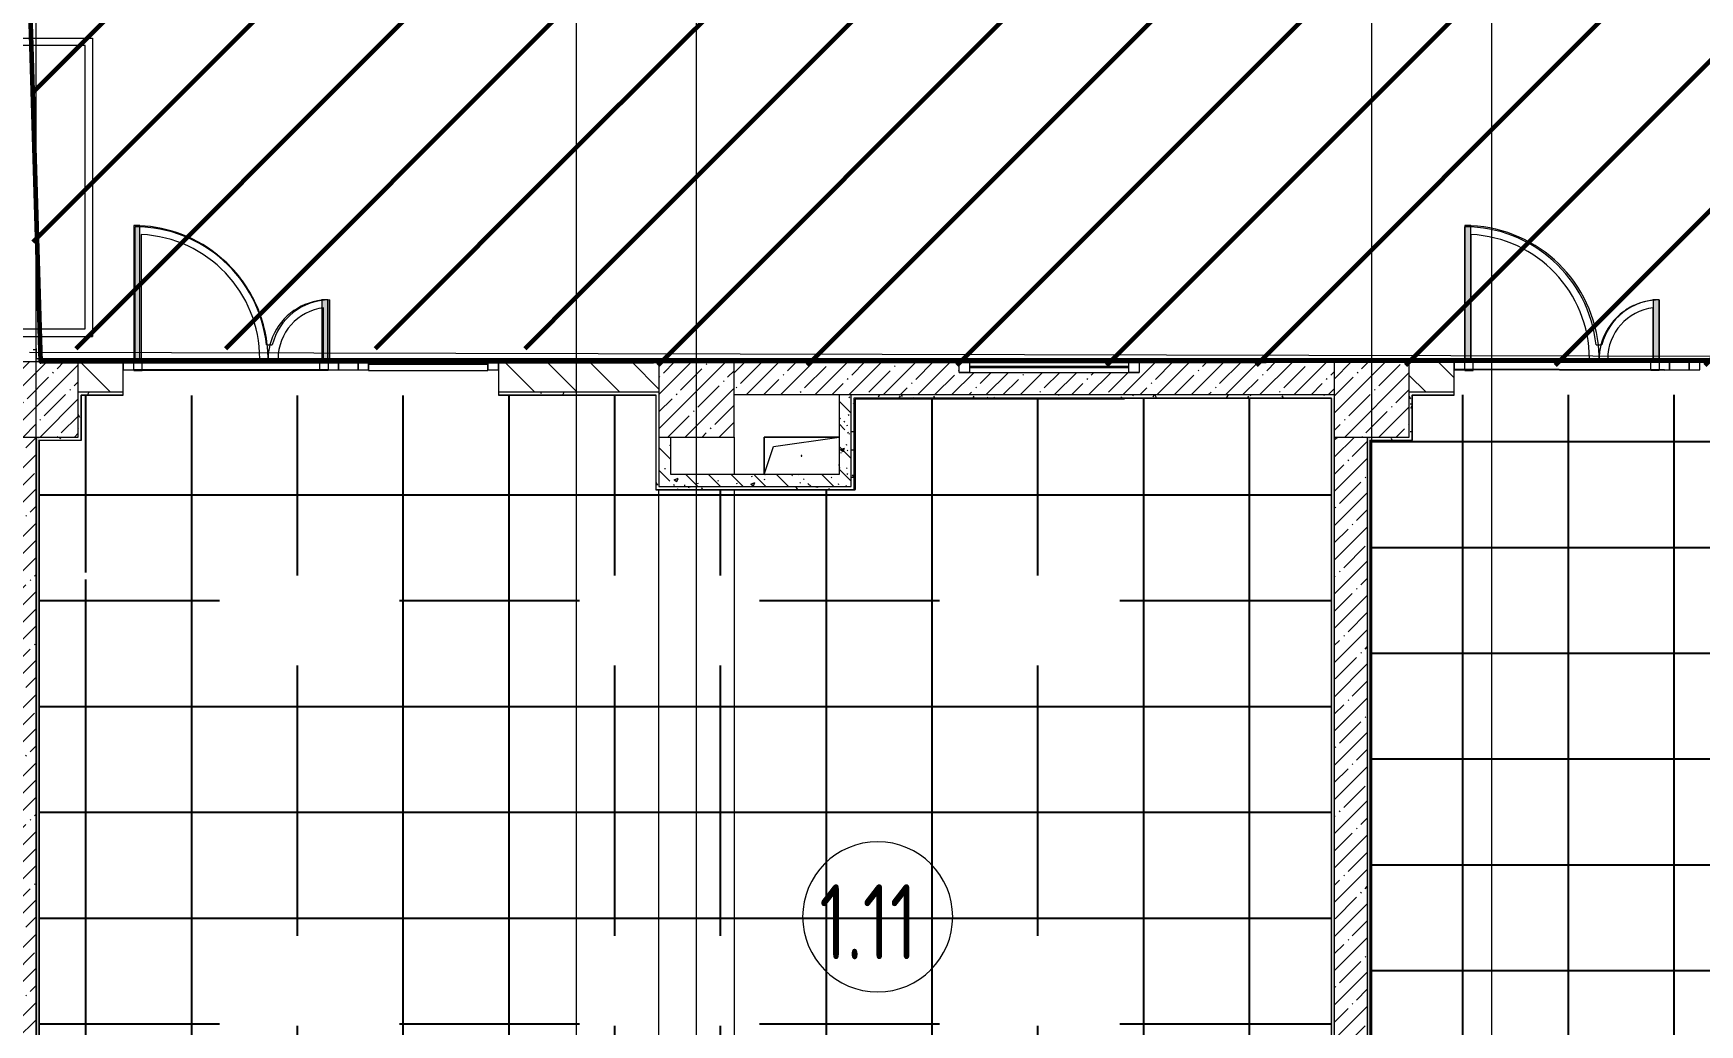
# Model space of a CAD drawing. Header units: millimetres. Extents: x -213911 to 415037, y -3642 to 107391.
# Drawn here: x 38806 to 49910, y 3350 to 9953 of the extents above; entities that cross this region are included whole.
import ezdxf

# ---------------------------------------------------------------- set-up
doc = ezdxf.new("R2010")
doc.units = ezdxf.units.MM
for name, color, linetype, lineweight in [('2)CF1', 5, 'Continuous', 30), ('7.5) Окраска потолка с инж комм.', 140, 'Continuous', 60), ('7.5.1) Окраска опуска черная', 140, 'Continuous', 60), ('A-AREA-BNDY', 7, 'Continuous', 5), ('A-AREA-IDEN', 7, 'Continuous', 9), ('A-DETL-GENF', 7, 'Continuous', 9), ('A-FLOR', 7, 'Continuous', 9), ('A-GENM', 7, 'Continuous', 9), ('A-GLAZ', 7, 'Continuous', 9), ('A-GLAZ-1', 7, 'Continuous', 5), ('A-GLAZ-CURT', 7, 'Continuous', 9), ('A-GLAZ-CURT-2', 7, 'Continuous', 20), ('A-GLAZ-CWMG', 7, 'Continuous', 9), ('A-GLAZ-CWMG-1', 7, 'Continuous', 20), ('A-WALL', 7, 'Continuous', 5), ('I-WALL', 7, 'Continuous', 5), ('S-COLS', 7, 'Continuous', 9), ('S-COLS-1', 7, 'Continuous', 5), ('Оси', 7, 'Continuous', 9)]:
    doc.layers.add(name, color=color, linetype=linetype, lineweight=lineweight)
doc.layers.add('3) CF4 монтаж', color=104, linetype='Continuous')
for name, color, linetype, lineweight, true_color in [('A-DOOR-1', 7, 'Continuous', 5, 0xc0c0c0), ('A-DOOR-4', 7, 'Continuous', 5, 0xd7dbdf), ('A-WALL-1', 9, 'Continuous', 5, 0x808080), ('A-WALL-FNSH-1', 9, 'Continuous', 5, 0x808080)]:
    doc.layers.add(name, color=color, linetype=linetype, lineweight=lineweight, true_color=true_color)
doc.layers.add('A-FLOR-PATT-1', color=7, linetype='Continuous', lineweight=9, true_color=0xeef6ff, transparency=0.5)
doc.styles.add('СПДС', font='ГОСТ тип А.ttf', dxfattribs={"width": 0.9})
pattern_1 = [(45, (64.7, -136.06), (-114.04925, 114.04925), []), (45, (178.75, -136.06), (-114.04925, 114.04925), [201.612, -40.322, 6.706, -33.617])]
pattern_2 = [(135, (64.7, -136.06), (-141.42136, -141.42136), [])]
pattern_3 = [(135, (64.7, -136.06), (-150.8683, -150.8683), [213.36, -35.56, 7.112, -35.56]), (135, (64.7, 14.71), (-150.8683, -150.8683), []), (50, (64.7, -136.06), (255.0577, -22.3145), [26.67, -293.37]), (355, (64.7, -136.06), (-49.3404, 267.4791), [21.336, -234.696]), (100.451, (85.96, -137.92), (205.7195, 245.1636), [22.666, -249.326]), (46.184, (64.7, -64.94), (379.511, -58.86), [40.005, -440.055]), (96.636, (96.33, -69.85), (332.3634, 346.399), [33.999, -373.989]), (351.184, (64.7, -64.94), (332.367, 346.3953), [32.004, -352.044]), (21, (100.26, -82.72), (212.2602, -143.1711), [26.67, -293.37]), (326, (100.26, -82.72), (86.5224, 257.8632), [21.336, -234.696]), (71.451, (117.95, -94.65), (298.784, 114.6901), [22.666, -249.326]), (37.5, (64.7, -136.06), (4.32385, 118.3775), [6.706, -225.146, 6.706, -231.546, -235.585]), (37.5, (64.7, -136.06), (4.32385, 118.3775), [-470.103, 6.706, -228.879]), (7.5, (64.7, -136.06), (93.5476, 140.2533), [6.706, -129.134, 6.706, -219.812, -89.789]), (7.5, (64.7, -136.06), (93.5476, 140.2533), [-362.356, 6.706, -83.083]), (327.5, (-14.6, -136.06), (189.82734, -8.02019), [6.706, -82.194, 6.706, -270.662, -368.046]), (327.5, (-14.6, -136.06), (189.82734, -8.02019), [-366.268, 6.706, -361.34]), (317.5, (-50.16, -136.06), (207.38114, 35.59764), [6.706, -108.864, 6.706, -177.495, -261.366]), (317.5, (-50.16, -136.06), (207.38114, 35.59764), [-299.771, 6.706, -254.66])]
pattern_4 = [(0, (64.7, -136.06), (243.84, 60.96), [20.117, -162.763, 20.117, -162.763, -975.36]), (0, (64.7, -136.06), (243.84, 60.96), [-365.76, 20.117, -345.643, 20.117, -162.763, -426.72]), (0, (64.7, -136.06), (243.84, 60.96), [-914.4, 20.117, -101.803, 20.117, -284.683]), (120, (156.14, -105.58), (-174.71291, 180.691634), [20.117, -162.763, 20.117, -162.763, -975.36]), (120, (156.14, -105.58), (-174.71291, 180.691634), [-365.76, 20.117, -345.643, 20.117, -162.763, -426.72]), (120, (156.14, -105.58), (-174.71291, 180.691634), [-914.4, 20.117, -101.803, 20.117, -284.683]), (240, (186.62, 16.34), (-69.12709, -241.651634), [20.117, -162.763, 20.117, -162.763, -975.36]), (240, (186.62, 16.34), (-69.12709, -241.651634), [-365.76, 20.117, -345.643, 20.117, -162.763, -426.72]), (240, (186.62, 16.34), (-69.12709, -241.651634), [-914.4, 20.117, -101.803, 20.117, -284.683])]
pattern_5 = [(45, (38804.7, 11553.94), (-498.404, 498.404), [])]
pattern_6 = [(90, (-15117.6, -43870.66), (-704.85, 0), []), (180, (-15117.6, -43870.66), (-6e-14, -704.85), [])]

# ---------------------------------------------------------------- blocks, each defined once
blk = doc.blocks.new('BSC_Колонна _Прямоугольная - 500х500-23286270-Объем проектирования 1 этажа')
at = {"layer": 'S-COLS-1'}
h = blk.add_hatch(dxfattribs=at)
h.set_pattern_fill('FP_4', color=256, style=0, pattern_type=2)
h.set_pattern_definition([(45, (-38790, -7650), (-114.04925, 114.04925), []), (45, (-38675.95, -7650), (-114.04925, 114.04925), [201.613, -40.323, 6.706, -33.617])])
h.paths.add_polyline_path([(250, -250), (250, 250), (-250, 250), (-250, -250), (85, -250)])
for p, q in [((250, 250), (-250, 250)), ((-250, 250), (-250, -250)), ((250, -250), (250, 250)), ((-250, -250), (250, -250))]:
    blk.add_line(p, q, dxfattribs=at)
blk = doc.blocks.new('BSC_Колонна _Прямоугольная - 500х500-V1-Объем проектирования 1 этажа')
at = {"layer": 'S-COLS-1'}
h = blk.add_hatch(dxfattribs=at)
h.set_pattern_fill('FP_5', color=256, style=0, pattern_type=2)
h.set_pattern_definition([(45, (-43160, -7650), (-114.04925, 114.04925), []), (45, (-43045.95, -7650), (-114.04925, 114.04925), [201.613, -40.323, 6.706, -33.617])])
h.paths.add_polyline_path([(-158, -250), (250, -250), (250, 250), (-250, 250), (-250, -250)])
for p, q in [((250, 250), (-250, 250)), ((-250, 250), (-250, -250)), ((250, -250), (250, 250)), ((-250, -250), (250, -250))]:
    blk.add_line(p, q, dxfattribs=at)
blk = doc.blocks.new('BSC_Колонна _Прямоугольная - 500х500-V2-Объем проектирования 1 этажа')
at = {"layer": 'S-COLS-1'}
h = blk.add_hatch(dxfattribs=at)
h.set_pattern_fill('FP_6', color=256, style=0, pattern_type=2)
h.set_pattern_definition([(45, (-47660, -7650), (-114.04925, 114.04925), []), (45, (-47545.95, -7650), (-114.04925, 114.04925), [201.613, -40.323, 6.706, -33.617])])
h.paths.add_polyline_path([(-250, -250), (250, -250), (250, 250), (-250, 250), (-250, -237)])
for p, q in [((250, 250), (-250, 250)), ((-250, 250), (-250, -250)), ((250, -250), (250, 250)), ((-250, -250), (250, -250))]:
    blk.add_line(p, q, dxfattribs=at)
blk = doc.blocks.new('GM_Отверстие прямоугольное _в плите_ - Отверстие-V173-Объем проектирования 1 этажа')
at = {"layer": 'A-GENM'}
for p, q in [((-250, -125), (-250, 125)), ((-250, 125), (250, 125)), ((250, 125), (-250, 125)), ((-250, 125), (-250, -125)), ((-187, 62), (250, 125)), ((-250, -125), (-187, 62))]:
    blk.add_line(p, q, dxfattribs=at)
for start, end in [(360, 180), (180, 360)]:
    blk.add_arc((0, 0), 2.5, start, end, dxfattribs=at)
blk = doc.blocks.new('Прямоугольный импост - 50 x 70 мм-31700031-Объем проектирования 1 этажа')
at = {"layer": 'A-GLAZ-CWMG-1'}
for p, q in [((-70, 35), (0, 35)), ((-70, -35), (-70, 35)), ((0, 35), (0, -35)), ((0, -35), (-70, -35))]:
    blk.add_line(p, q, dxfattribs=at)
blk = doc.blocks.new('Дверь_Витражная_остекление_ - ДВН_ДАО_Главный вход_1200 в свету-V264-Объем проектирования 1 этажа')
at = {"layer": 'A-DETL-GENF'}
for p, q in [((-607, 925), (-647, 925)), ((-647, 925), (-647, 35)), ((-607, 915), (-607, 925)), ((-607, 37), (-607, 915)), ((647, 430), (607, 430)), ((607, 430), (607, 426)), ((607, 426), (607, 376)), ((607, 376), (607, 30)), ((647, 37), (647, 429)), ((-647, 30), (-607, 30)), ((-592, 30), (-647, 30)), ((-607, 30), (-607, 37)), ((-592, -40), (-592, 30)), ((592, -40), (592, 30)), ((592, 30), (647, 30)), ((607, 30), (647, 30)), ((-647, -35), (-647, -40)), ((-647, -40), (-592, -40)), ((647, -40), (592, -40)), ((647, -35), (647, -40))]:
    blk.add_line(p, q, dxfattribs=at)
at = {"layer": 'A-DOOR-1'}
blk.add_line((-647, 925), (-647, 35), dxfattribs=at)
for centre, radius, start, end in [((-647, 30), 895, 51.9969, 90), ((-647, 30), 895, 40.5348, 49.6063), ((-647, 30), 895, 28.7005, 37.1469), ((-647, 30), 895, 19.4033, 25.2826), ((647, 30), 400, 100.1292, 165.5357), ((647, 30), 400, 90, 92.5095), ((-647, 30), 895, 6.4253, 18.1346), ((-647, 30), 895, 360, 0.451), ((647, 30), 400, 178.9858, 180)]:
    blk.add_arc(centre, radius, start, end, dxfattribs=at)
at = {"layer": 'A-DOOR-4'}
blk.add_line((647, 429), (647, 37), dxfattribs=at)
for centre, radius, start, end in [((-647, 30), 895, 51.0797, 51.9969), ((-647, 30), 895, 49.6063, 50.9572), ((-647, 30), 895, 38.347, 40.5348), ((-647, 30), 895, 37.1469, 38.1894), ((-647, 30), 895, 25.5762, 28.7005), ((-647, 30), 895, 25.2826, 25.525), ((647, 30), 400, 98.1621, 100.1292), ((647, 30), 400, 92.5095, 97.8581), ((-647, 30), 895, 19.1872, 19.4033), ((-647, 30), 895, 18.1346, 19.1476), ((-647, 30), 895, 0.451, 6.4253), ((647, 30), 400, 165.5357, 178.9858)]:
    blk.add_arc(centre, radius, start, end, dxfattribs=at)
blk = doc.blocks.new('Системная панель - Стемалит - 40мм-31720939-Объем проектирования 1 этажа')
at = {"layer": 'A-GLAZ-CURT-2'}
for p, q in [((65, 35), (-65, 35)), ((-65, 35), (-65, -35)), ((65, -35), (65, 35)), ((-65, -35), (65, -35))]:
    blk.add_line(p, q, dxfattribs=at)
blk = doc.blocks.new('Прямоугольный импост - 50 x 70 мм-31687886-Объем проектирования 1 этажа')
at = {"layer": 'A-GLAZ-CWMG-1'}
for p, q in [((-35, 35), (35, 35)), ((-35, -35), (-35, 35)), ((35, 35), (35, -35)), ((35, -35), (-35, -35))]:
    blk.add_line(p, q, dxfattribs=at)
blk = doc.blocks.new('Прямоугольный импост - 50 x 70 мм-V265-Объем проектирования 1 этажа')
at = {"layer": 'A-GLAZ-CWMG-1'}
for p, q in [((0, 35), (-70, 35)), ((-70, 35), (-70, -35)), ((0, -35), (0, 35)), ((-70, -35), (0, -35))]:
    blk.add_line(p, q, dxfattribs=at)
blk = doc.blocks.new('Системная панель - Стекло - 40мм-V266-Объем проектирования 1 этажа')
at = {"layer": 'A-GLAZ-CURT-2'}
for p, q in [((397.5, 0), (-397.5, 0)), ((-397.5, 0), (-397.5, -40)), ((397.5, -40), (397.5, 0)), ((-397.5, -40), (397.5, -40))]:
    blk.add_line(p, q, dxfattribs=at)
blk = doc.blocks.new('Прямоугольный импост - 50 x 70 мм-31702100-Объем проектирования 1 этажа')
at = {"layer": 'A-GLAZ-CWMG-1'}
for p, q in [((-35, 35), (35, 35)), ((-35, -35), (-35, 35)), ((35, 35), (35, -35)), ((35, -35), (-35, -35))]:
    blk.add_line(p, q, dxfattribs=at)
blk = doc.blocks.new('Прямоугольный импост - 50 x 70 мм-31720914-Объем проектирования 1 этажа')
at = {"layer": 'A-GLAZ-CWMG'}
blk.add_line((24940, 7918), (24145, 7918), dxfattribs=at)
blk = doc.blocks.new('Дверь_Витражная_остекление_ - ДВН_ДАО_Главный вход_1200 в свету-V267-Объем проектирования 1 этажа')
at = {"layer": 'A-DETL-GENF'}
for p, q in [((-607, 925), (-647, 925)), ((-647, 925), (-647, 917)), ((-647, 917), (-647, 37)), ((-607, 915), (-607, 925)), ((-607, 37), (-607, 915)), ((647, 430), (607, 430)), ((607, 430), (607, 427)), ((607, 427), (607, 37)), ((647, 37), (647, 430)), ((-647, 35), (-647, 30)), ((-647, 30), (-607, 30)), ((-592, 30), (-647, 30)), ((-607, 30), (-607, 37)), ((-592, -40), (-592, 30)), ((592, -40), (592, 30)), ((592, 30), (647, 30)), ((607, 37), (607, 30)), ((607, 30), (647, 30)), ((647, 30), (647, 35)), ((-647, -35), (-647, -40)), ((-647, -40), (-592, -40)), ((647, -40), (592, -40)), ((647, -35), (647, -40))]:
    blk.add_line(p, q, dxfattribs=at)
at = {"layer": 'A-DOOR-1'}
blk.add_line((-647, 925), (-647, 917), dxfattribs=at)
for centre, radius, start, end in [((-647, 30), 895, 6.4322, 90), ((647, 30), 400, 130.4863, 165.5357), ((647, 30), 400, 118.6212, 123.6436), ((647, 30), 400, 103.1228, 106.5639), ((-647, 30), 895, 360, 0.451), ((647, 30), 400, 178.9858, 180)]:
    blk.add_arc(centre, radius, start, end, dxfattribs=at)
at = {"layer": 'A-DOOR-4'}
for p, q in [((-647, 917), (-647, 37)), ((647, 430), (647, 37)), ((-647, 35), (-647, 30)), ((647, 35), (647, 30))]:
    blk.add_line(p, q, dxfattribs=at)
for centre, radius, start, end in [((647, 30), 400, 123.6436, 130.4863), ((647, 30), 400, 118.2161, 118.6212), ((647, 30), 400, 106.5639, 118.1176), ((647, 30), 400, 90, 103.1228), ((-647, 30), 895, 0.451, 6.4322), ((647, 30), 400, 165.5357, 178.9858)]:
    blk.add_arc(centre, radius, start, end, dxfattribs=at)
blk = doc.blocks.new('120_Окно_СКБ_1Ст - 120_Окно_СКБ_1Ст 400х1200 EI30-24228621-Объем проектирования 1 этажа')
at = {"layer": 'A-GLAZ'}
for p, q in [((-600, 40), (-600, 110)), ((-600, 110), (-530, 110)), ((-530, 40), (-600, 40)), ((-530, 110), (-530, 40)), ((530, 40), (530, 110)), ((530, 110), (600, 110)), ((600, 40), (530, 40)), ((600, 110), (600, 40))]:
    blk.add_line(p, q, dxfattribs=at)
at = {"layer": 'A-GLAZ-1'}
for p, q in [((600, 110), (-600, 110)), ((-600, 40), (600, 40)), ((530, 80), (-530, 80)), ((530, 70), (-530, 70))]:
    blk.add_line(p, q, dxfattribs=at)
blk = doc.blocks.new('Марка_Помещения - Номер-25198446-Объем проектирования 1 этажа')
at = {"layer": 'A-AREA-IDEN'}
for start, end in [(360, 180), (180, 360)]:
    blk.add_arc((0, 0), 2.5, start, end, dxfattribs=at)

msp = doc.modelspace()

# ---------------------------------------------------------------- hatches: boundary and pattern name
at = {"layer": '2)CF1'}
h = msp.add_hatch(dxfattribs=at)
h.set_pattern_fill('ANSI31', color=256, scale=222)
h.set_pattern_definition(pattern_5)
h.paths.add_polyline_path([(75478.4, 7743.3), (42465.7, 7743.3), (42465.7, 10742.9), (75478.4, 10742.9)])
h = msp.add_hatch(dxfattribs=at)
h.set_pattern_fill('ANSI31', color=256, scale=222)
h.set_pattern_definition(pattern_5)
h.paths.add_polyline_path([(42465.7, 10072.9), (38804.7, 10072.9), (38804.7, 7853.9), (42465.7, 7853.9)])
at = {"layer": '3) CF4 монтаж'}
h = msp.add_hatch(dxfattribs=at)
h.set_pattern_fill('ANSI37', color=256, scale=222, angle=45, style=0)
h.set_pattern_definition(pattern_6)
h.paths.add_polyline_path([(41246.3, 362.1), (42974.7, 362.1), (42974.7, 940.9), (42445.2, 940.9), (42445.2, 1540.9), (42974.7, 1540.9), (42974.7, 3340.9), (42445.2, 3340.9), (42445.2, 3940.9), (42974.7, 3940.9), (42974.7, 5740.9), (42445.2, 5740.9), (42445.2, 6340.9), (42974.7, 6340.9), (42974.7, 6910.1), (42953.7, 6910.1), (42953.7, 7540.1), (39125.7, 7540.1), (39125.7, 7240.1), (38845.7, 7240.1), (38845.7, 6737.2), (38881.8, 6602.9), (38845.7, 6602.8), (38845.7, 6073.3), (38882.1, 6073.3), (38845.7, 5938.1), (38845.7, 1060.2), (38881.8, 925.9), (38845.7, 925.8), (38845.7, 661.1), (39110.5, 661.1), (39110.5, 697.5), (39244.8, 661.1), (39124.7, 628.8), (39125.7, 362.1), (39803.1, 362.1)])
h.paths.add_polyline_path([(43775.7, 362.1), (43775.7, 363.1), (47453.7, 363.1), (47453.7, 7520.1), (44275.7, 7520.1), (44275.7, 6910.1), (43474.7, 6910.1), (43474.7, 6340.9), (43645.2, 6340.9), (43645.2, 5740.9), (43474.7, 5740.9), (43474.7, 3940.9), (43645.2, 3940.9), (43645.2, 3340.9), (43474.7, 3340.9), (43474.7, 1540.9), (43645.2, 1540.9), (43645.2, 940.9), (43474.7, 940.9), (43474.7, 362.1), (43774.7, 362.1)])
h.paths.add_polyline_path([(46045.2, 940.9), (44845.2, 940.9), (44845.2, 1540.9), (46045.2, 1540.9)])
h.paths.add_polyline_path([(40045.2, 940.9), (40045.2, 1540.9), (41245.2, 1540.9), (41245.2, 940.9)])
h.paths.add_polyline_path([(46045.2, 3340.9), (44845.2, 3340.9), (44845.2, 3940.9), (46045.2, 3940.9), (46045.2, 3550.8)])
h.paths.add_polyline_path([(41245.2, 3340.9), (40045.2, 3340.9), (40045.2, 3940.9), (41245.2, 3940.9), (41245.2, 3550.8)])
h.paths.add_polyline_path([(46045.2, 5740.9), (44845.2, 5740.9), (44845.2, 6340.9), (46045.2, 6340.9)])
h.paths.add_polyline_path([(40045.7, 5740.9), (40045.2, 5740.9), (40045.2, 6340.9), (41245.2, 6340.9), (41245.2, 5740.9)])
h.paths.add_polyline_path([(39110.5, 6302), (39110.4, 6374.5), (39245.7, 6338.3), (39180, 6320.7)])
h = msp.add_hatch(dxfattribs=at)
h.set_pattern_fill('ANSI37', color=256, scale=222, angle=45, style=0)
h.set_pattern_definition([(90, (-15810.7, -49154.7), (-704.85, 0), []), (180, (-15810.7, -49154.7), (-6e-14, -704.85), [])])
h.paths.add_polyline_path([(62905.6, 4.8), (65464.7, 4.8), (65464.7, 7524.8), (62284.7, 7524.8), (62284.7, 6914.8), (60964.7, 6914.8), (60964.7, 7544.8), (57004.7, 7544.8), (57004.7, 6914.8), (55384.7, 6914.8), (55384.7, 7524.8), (53784.7, 7524.8), (53784.7, 6914.8), (51964.7, 6914.8), (51964.7, 7544.8), (48004.7, 7544.8), (48004.7, 7244.8), (47724.7, 7244.8), (47724.7, 684.8), (48004.7, 684.8), (48004.7, 4.8), (51926.2, 4.8), (51926.2, 364.8), (52854.7, 364.8), (52854.7, 4.8), (56464.7, 4.8), (56464.7, 364.8), (57254.7, 364.8), (57254.7, 4.8), (60964.7, 4.8), (60964.7, 364.8), (61704.7, 364.8), (61704.7, 4.8)])
h.paths.add_polyline_path([(56589.9, 1882.9), (56491.2, 1882.9), (56491.2, 2282.9), (57491.2, 2282.9), (57491.2, 1882.9), (57196.8, 1882.9)])
h = msp.add_hatch(dxfattribs=at)
h.set_pattern_fill('ANSI37', color=256, scale=222, angle=45, style=0)
h.set_pattern_definition(pattern_6)
h.paths.add_polyline_path([(42981.9, 362.1), (43474.7, 362.1), (43474.7, 940.9), (42974.7, 940.9), (42974.7, 362.1)])
h.paths.add_polyline_path([(42974.7, 1540.9), (43474.7, 1540.9), (43474.7, 3340.9), (42974.7, 3340.9), (42974.7, 2546.6)])
h.paths.add_polyline_path([(42974.7, 3940.9), (43474.7, 3940.9), (43474.7, 5740.9), (42974.7, 5740.9), (42974.7, 4946.6)])
h.paths.add_polyline_path([(43474.7, 6340.9), (43474.7, 6910.1), (42974.7, 6910.1), (42974.7, 6340.9), (43409, 6340.9)])
at = {"layer": '7.5) Окраска потолка с инж комм.'}
h = msp.add_hatch(dxfattribs=at)
h.set_pattern_fill('ANSI31', color=256, scale=222)
h.set_pattern_definition(pattern_5)
h.paths.add_polyline_path([(75478.4, 7743.3), (42465.7, 7743.3), (42465.7, 10742.9), (75478.4, 10742.9)])
h = msp.add_hatch(dxfattribs=at)
h.set_pattern_fill('ANSI31', color=256, scale=222)
h.set_pattern_definition(pattern_5)
h.paths.add_polyline_path([(42465.7, 10072.9), (38804.7, 10072.9), (38804.7, 7853.9), (42465.7, 7853.9)])
at = {"layer": 'A-FLOR-PATT-1'}
h = msp.add_hatch(color=256, dxfattribs=at)
h.paths.add_polyline_path([(58284.7, 7783.9), (58284.7, 8671.9), (58244.7, 8671.9), (58244.7, 7783.9)])
h.paths.add_polyline_path([(59499.7, 7783.9), (59539.7, 7783.9), (59539.7, 8176.9), (59499.7, 8176.9), (59499.7, 7787.5)])
h.paths.add_polyline_path([(40739.7, 7783.9), (40739.7, 8124.6), (40729.7, 8122.5), (40729.7, 7783.9)])
h.paths.add_polyline_path([(39484.7, 7783.9), (39484.7, 8663.9), (39514.7, 8663.9), (39514.7, 8671.9), (39474.7, 8671.9), (39474.7, 7783.9)])
h.paths.add_polyline_path([(38584.7, 7883.9), (38601.7, 7883.9), (38601.7, 7928.9), (38584.7, 7928.9)])
h.paths.add_polyline_path([(40729.7, 8172.8), (40769.7, 8176.9), (40729.7, 8176.9)])
h.paths.add_polyline_path([(49599.7, 8173.6), (49639.7, 8176.9), (49599.7, 8176.9)])
h.paths.add_polyline_path([(48384.7, 8661.7), (48384.7, 8671.9), (48344.7, 8671.9), (48344.7, 8663.9)])
h.paths.add_polyline_path([(75031.2, 9293.9), (75524.7, 9293.9), (75524.7, 9338.9), (74654.7, 9338.9), (74654.7, 9293.9), (74665, 9293.9)])
h.paths.add_polyline_path([(38584.7, 9873.9), (38600.9, 9873.9), (38600.9, 9918.9), (38584.7, 9918.9)])
h.paths.add_polyline_path([(75380.8, 10608.9), (75524.7, 10608.9), (75524.7, 10653.9), (75164.7, 10653.9), (75164.7, 10608.9)])
h = msp.add_hatch(color=256, dxfattribs=at)
h.paths.add_polyline_path([(48344.7, 7783.9), (48384.7, 7784.3), (48384.7, 8661.7), (48344.7, 8663.9), (48344.7, 7784.2)])
h.paths.add_polyline_path([(40769.7, 7783.9), (40769.7, 8176.1), (40729.7, 8171.5), (40729.7, 8122.5), (40739.7, 8124.6), (40739.7, 7783.9)])
h.paths.add_polyline_path([(49599.7, 7783.9), (49639.7, 7783.9), (49639.7, 8176.9), (49599.7, 8171.5), (49599.7, 8111.8)])
h.paths.add_polyline_path([(39514.7, 7783.9), (39514.7, 8662.2), (39484.7, 8663.9), (39484.7, 7783.9)])
h.paths.add_polyline_path([(38600.9, 9873.9), (38601.7, 9873.9), (38600.9, 9918)])
h = msp.add_hatch(color=256, dxfattribs=at)
h.paths.add_polyline_path([(40769.7, 7776.9), (40769.7, 7783.9), (40729.7, 7783.9), (40729.7, 7776.9), (40739.7, 7776.9)])
h.paths.add_polyline_path([(39484.4, 7776.9), (39514.7, 7776.9), (39514.7, 7783.9), (39474.7, 7781.9), (39474.7, 7776.9)])
h = msp.add_hatch(color=256, dxfattribs=at)
h.paths.add_polyline_path([(59499.7, 7776.9), (59539.7, 7776.9), (59539.7, 7783.9), (59499.7, 7781.9)])
h.paths.add_polyline_path([(58244.7, 7776.9), (58284.7, 7776.9), (58284.7, 7783.9), (58244.7, 7781.9), (58244.7, 7777.2)])
h.paths.add_polyline_path([(49599.7, 7776.9), (49639.7, 7776.9), (49639.7, 7783.9), (49599.7, 7781.9)])
h.paths.add_polyline_path([(48384.7, 7776.9), (48384.7, 7783.9), (48344.7, 7781.9), (48344.7, 7776.9)])
at = {"layer": 'I-WALL'}
h = msp.add_hatch(dxfattribs=at)
h.set_pattern_fill('FP_191', color=256, style=0, pattern_type=2)
h.set_pattern_definition(pattern_4)
h.paths.add_polyline_path([(75027.2, 7763.9), (75524.7, 7763.9), (75523.7, 7783.9), (73794.7, 7783.9), (73794.7, 7771.9), (73824.7, 7771.9), (73824.7, 7763.9), (74012.2, 7763.9)])
h.paths.add_polyline_path([(72189.1, 7763.9), (72314.7, 7763.9), (72314.7, 7771.9), (72344.7, 7771.9), (72344.7, 7783.9), (71724.7, 7783.9), (71724.7, 7771.9), (71754.7, 7771.9), (71754.7, 7763.9), (72144.7, 7763.9)])
h.paths.add_polyline_path([(70384.7, 7763.9), (70744.7, 7763.9), (70744.7, 7771.9), (70774.7, 7771.9), (70774.7, 7783.9), (69424.7, 7783.9), (69424.7, 7771.9), (69454.7, 7771.9), (69454.7, 7763.9), (70084.7, 7763.9)])
h.paths.add_polyline_path([(67899.7, 7763.9), (68294.7, 7763.9), (68294.7, 7771.9), (68324.7, 7771.9), (68324.7, 7783.9), (66924.7, 7783.9), (66924.7, 7771.9), (66954.7, 7771.9), (66954.7, 7763.9), (67823, 7763.9)])
h.paths.add_polyline_path([(60674.7, 7763.9), (65944.7, 7763.9), (65944.7, 7771.9), (65974.7, 7771.9), (65974.7, 7783.9), (60674.7, 7783.9)])
h.paths.add_polyline_path([(57507.7, 7763.9), (58174.7, 7763.9), (58174.7, 7783.9), (50774.7, 7783.9), (50774.7, 7763.9), (57244.7, 7763.9)])
h.paths.add_polyline_path([(47974.7, 7763.9), (48274.7, 7763.9), (48274.7, 7783.9), (41904.7, 7783.9), (41904.7, 7763.9), (47474.7, 7763.9)])
h.paths.add_polyline_path([(39104.7, 7763.9), (39404.7, 7763.9), (39404.7, 7783.9), (38825.7, 7783.9), (38824.7, 7763.9), (38940.1, 7763.9)])
h = msp.add_hatch(dxfattribs=at)
h.set_pattern_fill('FP_23', color=256, style=0, pattern_type=2)
h.set_pattern_definition(pattern_2)
h.paths.add_polyline_path([(41904.7, 7563.9), (42974.7, 7563.9), (42974.7, 7763.9), (41904.7, 7763.9), (41904.7, 7663.9)])
h.paths.add_polyline_path([(39404.7, 7563.9), (39404.7, 7763.9), (39104.7, 7763.9), (39104.7, 7563.9), (39124.7, 7563.9)])
h = msp.add_hatch(dxfattribs=at)
h.set_pattern_fill('FP_1', color=256, style=0, pattern_type=2)
h.set_pattern_definition(pattern_1)
h.paths.add_polyline_path([(45129.3, 7543.9), (47474.7, 7543.9), (47474.7, 7763.9), (46174.7, 7763.9), (46174.7, 7693.9), (44974.7, 7693.9), (44974.7, 7763.9), (43474.7, 7763.9), (43474.7, 7543.9), (44274.7, 7543.9)])
h = msp.add_hatch(dxfattribs=at)
h.set_pattern_fill('FP_23', color=256, style=0, pattern_type=2)
h.set_pattern_definition(pattern_2)
h.paths.add_polyline_path([(51954.7, 7563.9), (51974.7, 7563.9), (51974.7, 7763.9), (50774.7, 7763.9), (50774.7, 7563.9), (51318.5, 7563.9)])
h.paths.add_polyline_path([(48274.7, 7563.9), (48274.7, 7763.9), (47974.7, 7763.9), (47974.7, 7563.9), (48223.9, 7563.9)])
h = msp.add_hatch(dxfattribs=at)
h.set_pattern_fill('FP_191', color=256, style=0, pattern_type=2)
h.set_pattern_definition(pattern_4)
h.paths.add_polyline_path([(39104.7, 7263.9), (39124.7, 7263.9), (39123.7, 7543.9), (39104.7, 7563.9), (39104.7, 7276.5)])
h.paths.add_polyline_path([(39124.7, 7543.9), (39124.7, 7563.9), (39104.7, 7563.9)])
h = msp.add_hatch(dxfattribs=at)
h.set_pattern_fill('FP_191', color=256, style=0, pattern_type=2)
h.set_pattern_definition(pattern_4)
h.paths.add_polyline_path([(42974.7, 7563.9), (41904.7, 7563.9), (41904.7, 7543.9), (42954.7, 7544.9)])
h.paths.add_polyline_path([(42954.7, 7543.9), (42974.7, 7543.9), (42974.7, 7563.9)])
h.paths.add_polyline_path([(39137.7, 7543.9), (39404.7, 7543.9), (39404.7, 7563.9), (39124.7, 7563.9), (39124.8, 7543.9)])
h = msp.add_hatch(dxfattribs=at)
h.set_pattern_fill('FP_191', color=256, style=0, pattern_type=2)
h.set_pattern_definition(pattern_4)
h.paths.add_polyline_path([(47974.7, 7263.9), (47994.7, 7263.9), (47993.7, 7543.9), (47974.7, 7563.9), (47974.7, 7276.5)])
h.paths.add_polyline_path([(47994.7, 7543.9), (47994.7, 7563.9), (47974.7, 7563.9)])
h = msp.add_hatch(dxfattribs=at)
h.set_pattern_fill('FP_191', color=256, style=0, pattern_type=2)
h.set_pattern_definition(pattern_4)
h.paths.add_polyline_path([(51958.4, 7543.9), (51974.7, 7543.9), (51974.7, 7563.9), (50774.7, 7563.9), (50774.7, 7543.9), (51954.7, 7543.9)])
h.paths.add_polyline_path([(48274.7, 7543.9), (48274.7, 7563.9), (47994.7, 7563.9), (47994.8, 7543.9), (48223.9, 7543.9)])
h = msp.add_hatch(dxfattribs=at)
h.set_pattern_fill('FP_191', color=256, style=0, pattern_type=2)
h.set_pattern_definition(pattern_4)
h.paths.add_polyline_path([(42954.7, 6913.9), (42974.7, 6913.9), (42974.7, 7543.9), (42954.7, 7543.9), (42954.7, 6933.9)])
h = msp.add_hatch(dxfattribs=at)
h.set_pattern_fill('FP_41', color=256, style=0, pattern_type=2)
h.set_pattern_definition(pattern_3)
h.paths.add_polyline_path([(44174.7, 7013.9), (44254.7, 7013.9), (44254.7, 7543.9), (44174.7, 7543.9), (44174.7, 7523.9)])
h = msp.add_hatch(dxfattribs=at)
h.set_pattern_fill('FP_191', color=256, style=0, pattern_type=2)
h.set_pattern_definition(pattern_4)
h.paths.add_polyline_path([(44274.7, 6933.9), (44274.7, 7543.9), (44254.7, 7543.9), (44254.7, 6933.9)])
h = msp.add_hatch(dxfattribs=at)
h.set_pattern_fill('FP_191', color=256, style=0, pattern_type=2)
h.set_pattern_definition(pattern_4)
h.paths.add_polyline_path([(44282.7, 7523.9), (47454.7, 7524.9), (47474.7, 7543.9), (44274.7, 7543.9), (44274.7, 7523.9)])
h.paths.add_polyline_path([(47454.7, 7523.9), (47474.7, 7523.9), (47474.7, 7543.9)])
h = msp.add_hatch(dxfattribs=at)
h.set_pattern_fill('FP_191', color=256, style=0, pattern_type=2)
h.set_pattern_definition(pattern_4)
h.paths.add_polyline_path([(47474.7, -6.1), (47474.7, 7523.9), (47454.7, 7523.9), (47456.5, 3.9)])
h = msp.add_hatch(dxfattribs=at)
h.set_pattern_fill('FP_1', color=256, style=0, pattern_type=2)
h.set_pattern_definition(pattern_1)
h.paths.add_polyline_path([(38728.2, 263.9), (38824.7, 263.9), (38824.7, 7263.9), (38604.7, 7263.9), (38604.7, 263.9), (38719.9, 263.9)])
h = msp.add_hatch(dxfattribs=at)
h.set_pattern_fill('FP_191', color=256, style=0, pattern_type=2)
h.set_pattern_definition(pattern_4)
h.paths.add_polyline_path([(38824.7, 663.9), (38844.7, 664), (38844.7, 7242.9), (38824.7, 7263.9), (38824.7, 916.6)])
h.paths.add_polyline_path([(38844.7, 7243.9), (38844.7, 7263.9), (38824.7, 7263.9)])
h = msp.add_hatch(dxfattribs=at)
h.set_pattern_fill('FP_191', color=256, style=0, pattern_type=2)
h.set_pattern_definition(pattern_4)
h.paths.add_polyline_path([(38857.7, 7243.9), (39124.7, 7243.9), (39124.7, 7263.9), (38844.7, 7263.9), (38844.7, 7243.9)])
h = msp.add_hatch(dxfattribs=at)
h.set_pattern_fill('FP_41', color=256, style=0, pattern_type=2)
h.set_pattern_definition(pattern_3)
h.paths.add_polyline_path([(42974.7, 6933.9), (43054.7, 6933.9), (43054.7, 7263.9), (42974.7, 7263.9), (42974.7, 7013.9)])
h = msp.add_hatch(dxfattribs=at)
h.set_pattern_fill('FP_1', color=256, style=0, pattern_type=2)
h.set_pattern_definition(pattern_1)
h.paths.add_polyline_path([(47694.7, 263.9), (47694.7, 7263.9), (47474.7, 7263.9), (47474.7, 263.9)])
h = msp.add_hatch(dxfattribs=at)
h.set_pattern_fill('FP_191', color=256, style=0, pattern_type=2)
h.set_pattern_definition(pattern_4)
h.paths.add_polyline_path([(47714.7, 683.9), (47713.7, 7243.9), (47694.7, 7263.9), (47694.7, 688.9)])
h.paths.add_polyline_path([(47714.7, 7243.9), (47714.7, 7263.9), (47694.7, 7263.9)])
h = msp.add_hatch(dxfattribs=at)
h.set_pattern_fill('FP_191', color=256, style=0, pattern_type=2)
h.set_pattern_definition(pattern_4)
h.paths.add_polyline_path([(47994.7, 7243.9), (47994.7, 7263.9), (47714.7, 7263.9), (47714.7, 7243.9), (47974.7, 7243.9)])
h = msp.add_hatch(dxfattribs=at)
h.set_pattern_fill('FP_41', color=256, style=0, pattern_type=2)
h.set_pattern_definition(pattern_3)
h.paths.add_polyline_path([(43474.7, 6933.9), (44254.7, 6933.9), (44254.7, 7013.9), (43054.7, 7013.9), (43054.7, 6933.9), (43451.1, 6933.9)])
h = msp.add_hatch(dxfattribs=at)
h.set_pattern_fill('FP_191', color=256, style=0, pattern_type=2)
h.set_pattern_definition(pattern_4)
h.paths.add_polyline_path([(44174.7, 6913.9), (44274.7, 6913.9), (44274.7, 6933.9), (42974.7, 6933.9), (42974.7, 6913.9), (43774.7, 6913.9)])

# ---------------------------------------------------------------- linework, layer by layer
for points in [[(39474.7, 7711.9), (40769.7, 7711.9)], [(48274.7, 7715.2), (49674.7, 7711.9)]]:
    msp.add_lwpolyline(points)
at = {"layer": '7.5) Окраска потолка с инж комм.'}
msp.add_lwpolyline([(51717.2, 11530.5), (51715.4, 10763.9), (75604.7, 10673.9), (75604.7, 7784.9), (38854.7, 7763.9), (38785.8, 10093.9)], dxfattribs=at)
at = {"layer": '7.5.1) Окраска опуска черная'}
msp.add_lwpolyline([(51717.2, 11530.5), (51715.4, 10763.9), (75604.7, 10673.9), (75604.7, 7784.9), (38854.7, 7763.9), (38785.8, 10093.9)], dxfattribs=at)
at = {"layer": 'A-AREA-BNDY', "flags": 128}
msp.add_lwpolyline([(38780.5, 7829.5), (65299.4, 7767.2), (65929.4, 7765.7)], dxfattribs=at)
at = {"layer": 'A-FLOR'}
for p, q in [((38641.7, 9921.4), (39200.9, 9921.4)), ((39200.9, 9921.4), (39200.9, 7933.9)), ((39150.9, 9871.4), (38600.9, 9871.4)), ((39150.9, 7983.9), (39150.9, 9871.4)), ((39484.7, 7783.9), (39484.7, 8663.9)), ((48344.7, 7783.9), (48344.7, 8663.9)), ((39524.7, 8613), (39524.7, 7783.9)), ((48384.7, 8613), (48384.7, 7783.9)), ((40739.7, 7783.9), (40739.7, 8124.6)), ((40779.7, 8176.9), (40779.7, 7783.9)), ((49599.7, 7783.9), (49599.7, 8124.6)), ((49639.7, 8176.9), (49639.7, 7783.9)), ((38600.9, 7983.9), (39150.9, 7983.9)), ((38601.7, 7933.9), (39200.9, 7933.9)), ((66834.7, 7783.9), (38825.7, 7783.9)), ((40436.7, 7783.9), (40314.7, 7783.9)), ((40359.8, 7876.8), (40397.8, 7876.8)), ((49174.7, 7783.9), (49296.7, 7783.9)), ((49219.8, 7876.8), (49257.8, 7876.8)), ((39404.7, 7543.9), (39404.7, 7711.9)), ((41904.7, 7711.9), (41904.7, 7543.9)), ((48274.7, 7543.9), (48274.7, 7711.9)), ((39124.7, 7543.9), (39404.7, 7543.9)), ((39124.7, 7243.9), (39124.7, 7542.9)), ((41904.7, 7543.9), (42953.7, 7543.9)), ((42954.7, 7543.9), (42954.7, 6913.9)), ((46075.7, 7523.9), (47453.7, 7523.9)), ((47454.7, 7523.9), (47454.7, 4.9)), ((47994.7, 7543.9), (48274.7, 7543.9)), ((47994.7, 7243.9), (47994.7, 7542.9)), ((38844.7, 7243.9), (39124.7, 7243.9)), ((38844.7, 663.9), (38844.7, 7242.9)), ((43054.7, 7263.9), (43474.7, 7263.9)), ((43474.7, 7263.9), (43474.7, 7013.9)), ((47714.7, 7243.9), (47994.7, 7243.9)), ((47714.7, 688.9), (47714.7, 7242.9)), ((42954.7, 6913.9), (44274.7, 6913.9)), ((42974.7, 364.9), (42974.7, 6913.9)), ((43474.7, 6913.9), (43474.7, 364.9))]:
    msp.add_line(p, q, dxfattribs=at)
for centre, radius, start, end in [((39484.7, 7783.9), 880, 6.05535, 90), ((39484.7, 7783.9), 880, 6.05535, 90), ((48344.7, 7783.9), 880, 6.05535, 90), ((48344.7, 7783.9), 880, 6.05535, 90), ((39484.7, 7783.9), 830, 360, 87.23769), ((39484.7, 7783.9), 830, 360, 87.23769), ((48344.7, 7783.9), 830, 360, 87.23769), ((48344.7, 7783.9), 830, 360, 87.23769), ((40779.7, 7783.9), 393, 90, 166.33705), ((40779.7, 7783.9), 393, 90, 166.33705), ((40779.7, 7783.9), 343, 96.69696, 180), ((40779.7, 7783.9), 343, 96.69696, 180), ((49639.7, 7783.9), 393, 90, 166.33705), ((49639.7, 7783.9), 393, 90, 166.33705), ((49639.7, 7783.9), 343, 96.69696, 180), ((49639.7, 7783.9), 343, 96.69696, 180)]:
    msp.add_arc(centre, radius, start, end, dxfattribs=at)
at = {"layer": 'A-WALL'}
for p, q in [((38825.7, 7783.9), (38824.7, 7783.9)), ((39124.7, 7543.9), (39124.7, 7542.9)), ((39125.7, 7542.9), (39124.7, 7542.9)), ((42953.7, 7542.9), (42953.7, 7543.9)), ((47453.7, 7523.9), (47454.7, 7523.9)), ((47453.7, 7522.9), (47453.7, 7523.9)), ((47994.7, 7543.9), (47994.7, 7542.9)), ((47995.7, 7542.9), (47994.7, 7542.9)), ((38844.7, 7242.9), (38844.7, 7243.9)), ((47714.7, 683.9), (47714.7, 7243.9))]:
    msp.add_line(p, q, dxfattribs=at)
at = {"layer": 'A-WALL-1'}
for p, q in [((38824.7, 7843.9), (38804.7, 7843.9)), ((39404.7, 7711.9), (39404.7, 7783.9)), ((41904.7, 7783.9), (41904.7, 7711.9)), ((48274.7, 7711.9), (48274.7, 7783.9)), ((39404.7, 7763.9), (39104.7, 7763.9)), ((42974.7, 7763.9), (41904.7, 7763.9)), ((44974.7, 7763.9), (43474.7, 7763.9)), ((47474.7, 7763.9), (46174.7, 7763.9)), ((48274.7, 7763.9), (47974.7, 7763.9)), ((39104.7, 7563.9), (39404.7, 7563.9)), ((41904.7, 7563.9), (42974.7, 7563.9)), ((47974.7, 7563.9), (48274.7, 7563.9)), ((42953.7, 7543.9), (42954.7, 7543.9)), ((47474.7, 7543.9), (43474.7, 7543.9)), ((44174.7, 7543.9), (44174.7, 7013.9)), ((44254.7, 6933.9), (44254.7, 7543.9)), ((38824.7, 7263.9), (38824.7, 263.9)), ((42974.7, 7263.9), (42974.7, 6933.9)), ((43054.7, 7013.9), (43054.7, 7263.9)), ((47474.7, 7263.9), (47474.7, 263.9)), ((47694.7, 7263.9), (47694.7, 263.9)), ((44174.7, 7013.9), (43054.7, 7013.9)), ((42974.7, 6933.9), (44254.7, 6933.9))]:
    msp.add_line(p, q, dxfattribs=at)
at = {"layer": 'A-WALL-FNSH-1'}
for p, q in [((38824.7, 7853.9), (38824.7, 7783.9)), ((38825.7, 7853.9), (38824.7, 7853.9)), ((38825.7, 7784.9), (38825.7, 7853.9)), ((65974.7, 7784.9), (38825.7, 7784.9)), ((39125.7, 7542.9), (39404.7, 7542.9)), ((39125.7, 7242.9), (39125.7, 7542.9)), ((39404.7, 7542.9), (39404.7, 7543.9)), ((41904.7, 7543.9), (41904.7, 7542.9)), ((41904.7, 7542.9), (42953.7, 7542.9)), ((42953.7, 7542.9), (42953.7, 6912.9)), ((46075.7, 7522.9), (47453.7, 7522.9)), ((47453.7, 7522.9), (47453.7, 4.9)), ((47995.7, 7542.9), (48274.7, 7542.9)), ((47995.7, 7242.9), (47995.7, 7542.9)), ((48274.7, 7542.9), (48274.7, 7543.9)), ((38845.7, 7242.9), (39125.7, 7242.9)), ((38845.7, 664.9), (38845.7, 7242.9)), ((47715.7, 7242.9), (47995.7, 7242.9)), ((47715.7, 684.9), (47715.7, 7242.9)), ((42953.7, 6912.9), (44282.7, 6912.9)), ((44282.7, 6912.9), (44282.7, 6913.9))]:
    msp.add_line(p, q, dxfattribs=at)
at = {"layer": 'I-WALL'}
for p, q in [((44274.7, 6913.9), (44274.7, 7523.9)), ((44274.7, 7523.9), (46075.7, 7523.9)), ((44282.7, 7515.9), (44282.7, 6913.9)), ((46075.7, 7515.9), (44282.7, 7515.9)), ((46075.7, 7522.9), (46075.7, 7515.9))]:
    msp.add_line(p, q, dxfattribs=at)
at = {"layer": 'Оси'}
for points in [[(42424.7, -2042.3), (42424.7, 2957.7), (42424.7, 22262), (42424.7, 27262)], [(43652.8, -2042.3), (43652.8, -1322.8), (43224.7, -759.5), (43224.7, 4240.5), (43224.7, 22262), (43224.7, 27262)], [(47724.7, -2042.3), (47724.7, 2957.7), (47724.7, 22262), (47724.7, 27262)], [(49080, -2042.3), (49080, -1322.8), (48524.7, -759.5), (48524.7, 4240.5), (48524.7, 22262), (48524.7, 27262)], [(39706.1, -2042.3), (39706.1, -1322.8), (38824.7, -759.5), (38824.7, 4240.5), (38824.7, 10063.9), (38824.7, 15063.9)]]:
    msp.add_lwpolyline(points, dxfattribs=at)

# ---------------------------------------------------------------- block references
at = {"layer": 'A-AREA-IDEN', "xscale": 199.9999999999999, "yscale": 199.9999999999999, "zscale": 199.9999999999999}
msp.add_blockref('Марка_Помещения - Номер-25198446-Объем проектирования 1 этажа', (44432.1, 4067.6), dxfattribs=at)
at = {"layer": 'A-DOOR-4'}
for name, p in [('Дверь_Витражная_остекление_ - ДВН_ДАО_Главный вход_1200 в свету-V264-Объем проектирования 1 этажа', (40122.2, 7746.9)), ('Дверь_Витражная_остекление_ - ДВН_ДАО_Главный вход_1200 в свету-V267-Объем проектирования 1 этажа', (48992.2, 7746.9))]:
    msp.add_blockref(name, p, dxfattribs=at)
at = {"layer": 'A-GENM'}
msp.add_blockref('GM_Отверстие прямоугольное _в плите_ - Отверстие-V173-Объем проектирования 1 этажа', (43924.7, 7138.9), dxfattribs=at)
at = {"layer": 'A-GLAZ', "color": 3}
msp.add_blockref('120_Окно_СКБ_1Ст - 120_Окно_СКБ_1Ст 400х1200 EI30-24228621-Объем проектирования 1 этажа', (45574.7, 7653.9), dxfattribs=at)
at = {"layer": 'A-GLAZ-CURT'}
for name, p in [('Системная панель - Стемалит - 40мм-31720939-Объем проектирования 1 этажа', (40904.7, 7746.9)), ('Системная панель - Стемалит - 40мм-31720939-Объем проектирования 1 этажа', (49774.7, 7746.9)), ('Системная панель - Стекло - 40мм-V266-Объем проектирования 1 этажа', (41437.2, 7746.9))]:
    msp.add_blockref(name, p, dxfattribs=at)
at = {"layer": 'A-GLAZ-CWMG', "rotation": 180}
for p in [(39404.7, 7746.9), (48274.7, 7746.9)]:
    msp.add_blockref('Прямоугольный импост - 50 x 70 мм-V265-Объем проектирования 1 этажа', p, dxfattribs=at)
at = {"layer": 'A-GLAZ-CWMG', "extrusion": (0, 0, -1), "rotation": 180}
for name, p in [('Прямоугольный импост - 50 x 70 мм-31687886-Объем проектирования 1 этажа', (-40804.7, 7746.9)), ('Прямоугольный импост - 50 x 70 мм-31702100-Объем проектирования 1 этажа', (-41004.7, 7746.9)), ('Прямоугольный импост - 50 x 70 мм-31700031-Объем проектирования 1 этажа', (-41904.7, 7746.9)), ('Прямоугольный импост - 50 x 70 мм-31687886-Объем проектирования 1 этажа', (-49674.7, 7746.9)), ('Прямоугольный импост - 50 x 70 мм-31702100-Объем проектирования 1 этажа', (-49874.7, 7746.9))]:
    msp.add_blockref(name, p, dxfattribs=at)
at = {"layer": 'A-GLAZ-CWMG'}
for p in [(16894.7, -136.1), (25764.7, -136.1)]:
    msp.add_blockref('Прямоугольный импост - 50 x 70 мм-31720914-Объем проектирования 1 этажа', p, dxfattribs=at)
at = {"layer": 'S-COLS'}
for name, p in [('BSC_Колонна _Прямоугольная - 500х500-23286270-Объем проектирования 1 этажа', (38854.7, 7513.9)), ('BSC_Колонна _Прямоугольная - 500х500-V1-Объем проектирования 1 этажа', (43224.7, 7513.9)), ('BSC_Колонна _Прямоугольная - 500х500-V2-Объем проектирования 1 этажа', (47724.7, 7513.9))]:
    msp.add_blockref(name, p, dxfattribs=at)

# ---------------------------------------------------------------- texts
at = {"layer": 'A-AREA-IDEN', "insert": (44043.7, 4284.7), "char_height": 500, "width": 981.265, "attachment_point": 1, "style": 'СПДС'}
msp.add_mtext('1.11', dxfattribs=at)

doc.saveas('drawing.dxf')
